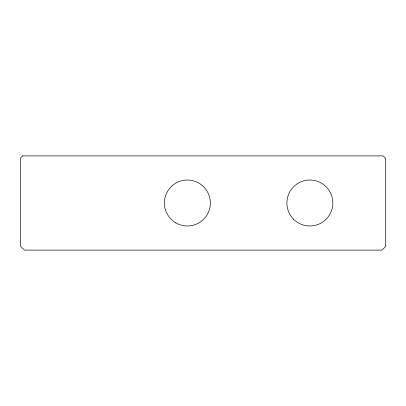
<?xml version="1.0" encoding="UTF-8"?>
<svg xmlns="http://www.w3.org/2000/svg" width="406" height="406" viewBox="0 0 406 406"><rect width="100%" height="100%" fill="white"/><g stroke="black" fill="none" stroke-linecap="round" stroke-linejoin="round"><path stroke-width="0.61" d="M22.619 155.889L20.3 158.208L20.3 245.985L24.456 250.111L382.021 250.111L385.7 246.432L385.7 158.462L383.127 155.889L22.619 155.889M293.614 219.25A22.98 22.98 0 0 0 332.062 208.948A22.98 22.98 0 0 0 303.916 180.802A22.98 22.98 0 0 0 293.614 219.25M175.884 222.904A22.98 22.98 0 0 0 210.354 203A22.98 22.98 0 0 0 175.884 183.096A22.98 22.98 0 0 0 175.884 222.904"/></g></svg>
